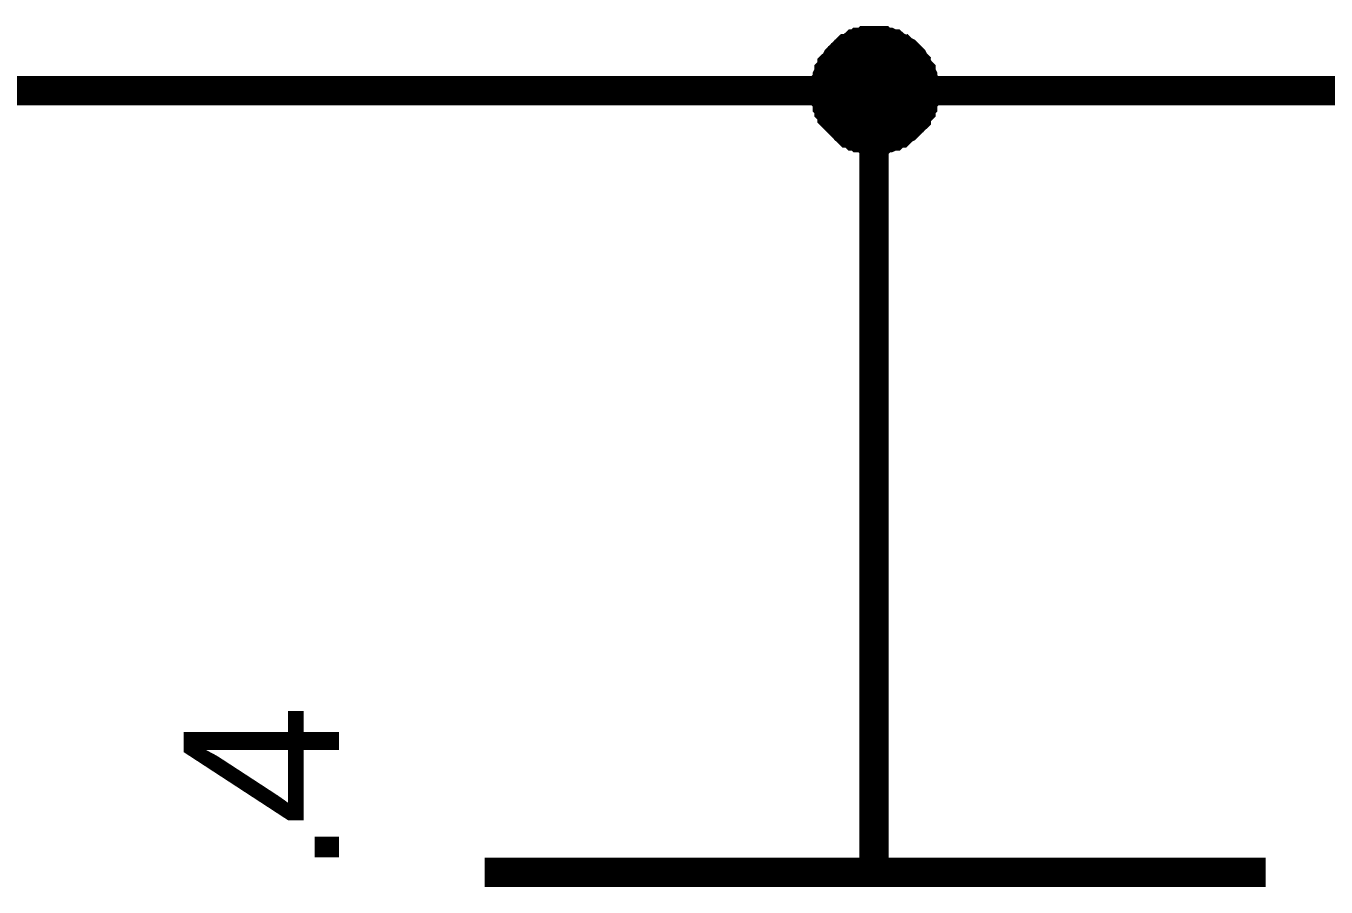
# Model space of a CAD drawing. Header units: millimetres. Extents: x -2024 to 917, y -725 to 13.
# Drawn here: x -1722.69 to -1709.39, y -517.32 to -508.51 of the extents above; entities that cross this region are included whole.
import ezdxf

# ---------------------------------------------------------------- set-up
doc = ezdxf.new("R2010")
doc.units = ezdxf.units.MM
doc.styles.get("Standard").update_dxf_attribs({"font": 'arial.ttf'})

msp = doc.modelspace()

# ---------------------------------------------------------------- linework, layer by layer
at = {"color": 7}
for points, const_width in [([(-1714.509, -509.175), (-1714.509, -509.142), (-1714.509, -509.125), (-1714.509, -509.092), (-1714.493, -509.076), (-1714.493, -509.043), (-1714.493, -509.026), (-1714.476, -508.993), (-1714.476, -508.976), (-1714.46, -508.96), (-1714.443, -508.927), (-1714.443, -508.91), (-1714.426, -508.894), (-1714.41, -508.877), (-1714.393, -508.844), (-1714.377, -508.827), (-1714.36, -508.811), (-1714.344, -508.794), (-1714.327, -508.778), (-1714.311, -508.761), (-1714.294, -508.745), (-1714.277, -508.745), (-1714.244, -508.728), (-1714.228, -508.711), (-1714.211, -508.695), (-1714.178, -508.695), (-1714.162, -508.678), (-1714.145, -508.678), (-1714.112, -508.678), (-1714.095, -508.662), (-1714.062, -508.662), (-1714.046, -508.662), (-1714.013, -508.662)], 0.3), ([(-1714.509, -509.175), (-1714.509, -509.142), (-1714.509, -509.125), (-1714.509, -509.092), (-1714.493, -509.076), (-1714.493, -509.043), (-1714.493, -509.026), (-1714.476, -508.993), (-1714.476, -508.976), (-1714.46, -508.96), (-1714.443, -508.927), (-1714.443, -508.91), (-1714.426, -508.894), (-1714.41, -508.877), (-1714.393, -508.844), (-1714.377, -508.827), (-1714.36, -508.811), (-1714.344, -508.794), (-1714.327, -508.778), (-1714.311, -508.761), (-1714.294, -508.745), (-1714.277, -508.745), (-1714.244, -508.728), (-1714.228, -508.711), (-1714.211, -508.695), (-1714.178, -508.695), (-1714.162, -508.678), (-1714.145, -508.678), (-1714.112, -508.678), (-1714.095, -508.662), (-1714.062, -508.662), (-1714.046, -508.662), (-1714.013, -508.662)], 0.3), ([(-1714.509, -509.175), (-1714.509, -509.142), (-1714.509, -509.125), (-1714.509, -509.092), (-1714.493, -509.076), (-1714.493, -509.043), (-1714.493, -509.026), (-1714.476, -508.993), (-1714.476, -508.976), (-1714.46, -508.96), (-1714.443, -508.927), (-1714.443, -508.91), (-1714.426, -508.894), (-1714.41, -508.877), (-1714.393, -508.844), (-1714.377, -508.827), (-1714.36, -508.811), (-1714.344, -508.794), (-1714.327, -508.778), (-1714.311, -508.761), (-1714.294, -508.745), (-1714.277, -508.745), (-1714.244, -508.728), (-1714.228, -508.711), (-1714.211, -508.695), (-1714.178, -508.695), (-1714.162, -508.678), (-1714.145, -508.678), (-1714.112, -508.678), (-1714.095, -508.662), (-1714.062, -508.662), (-1714.046, -508.662), (-1714.013, -508.662)], 0.3), ([(-1714.509, -509.175), (-1714.509, -509.142), (-1714.509, -509.125), (-1714.509, -509.092), (-1714.493, -509.076), (-1714.493, -509.043), (-1714.493, -509.026), (-1714.476, -508.993), (-1714.476, -508.976), (-1714.46, -508.96), (-1714.443, -508.927), (-1714.443, -508.91), (-1714.426, -508.894), (-1714.41, -508.877), (-1714.393, -508.844), (-1714.377, -508.827), (-1714.36, -508.811), (-1714.344, -508.794), (-1714.327, -508.778), (-1714.311, -508.761), (-1714.294, -508.745), (-1714.277, -508.745), (-1714.244, -508.728), (-1714.228, -508.711), (-1714.211, -508.695), (-1714.178, -508.695), (-1714.162, -508.678), (-1714.145, -508.678), (-1714.112, -508.678), (-1714.095, -508.662), (-1714.062, -508.662), (-1714.046, -508.662), (-1714.013, -508.662)], 0.3), ([(-1714.013, -508.662), (-1714.013, -508.662)], 0.3), ([(-1714.013, -508.662), (-1713.98, -508.662), (-1713.963, -508.662), (-1713.93, -508.662), (-1713.913, -508.678), (-1713.88, -508.678), (-1713.864, -508.678), (-1713.831, -508.695), (-1713.814, -508.695), (-1713.797, -508.711), (-1713.764, -508.728), (-1713.748, -508.745), (-1713.731, -508.745), (-1713.715, -508.761), (-1713.682, -508.778), (-1713.665, -508.794), (-1713.649, -508.811), (-1713.632, -508.827), (-1713.615, -508.844), (-1713.599, -508.877), (-1713.582, -508.894), (-1713.582, -508.91), (-1713.566, -508.927), (-1713.549, -508.96), (-1713.533, -508.976), (-1713.533, -508.993), (-1713.516, -509.026), (-1713.516, -509.043), (-1713.516, -509.076), (-1713.5, -509.092), (-1713.5, -509.125), (-1713.5, -509.142), (-1713.5, -509.175)], 0.3), ([(-1714.013, -508.662), (-1714.013, -508.662)], 0.3), ([(-1714.013, -508.662), (-1713.98, -508.662), (-1713.963, -508.662), (-1713.93, -508.662), (-1713.913, -508.678), (-1713.88, -508.678), (-1713.864, -508.678), (-1713.831, -508.695), (-1713.814, -508.695), (-1713.797, -508.711), (-1713.764, -508.728), (-1713.748, -508.745), (-1713.731, -508.745), (-1713.715, -508.761), (-1713.682, -508.778), (-1713.665, -508.794), (-1713.649, -508.811), (-1713.632, -508.827), (-1713.615, -508.844), (-1713.599, -508.877), (-1713.582, -508.894), (-1713.582, -508.91), (-1713.566, -508.927), (-1713.549, -508.96), (-1713.533, -508.976), (-1713.533, -508.993), (-1713.516, -509.026), (-1713.516, -509.043), (-1713.516, -509.076), (-1713.5, -509.092), (-1713.5, -509.125), (-1713.5, -509.142), (-1713.5, -509.175)], 0.3), ([(-1714.013, -508.662), (-1714.013, -508.662)], 0.3), ([(-1714.013, -508.662), (-1713.98, -508.662), (-1713.963, -508.662), (-1713.93, -508.662), (-1713.913, -508.678), (-1713.88, -508.678), (-1713.864, -508.678), (-1713.831, -508.695), (-1713.814, -508.695), (-1713.797, -508.711), (-1713.764, -508.728), (-1713.748, -508.745), (-1713.731, -508.745), (-1713.715, -508.761), (-1713.682, -508.778), (-1713.665, -508.794), (-1713.649, -508.811), (-1713.632, -508.827), (-1713.615, -508.844), (-1713.599, -508.877), (-1713.582, -508.894), (-1713.582, -508.91), (-1713.566, -508.927), (-1713.549, -508.96), (-1713.533, -508.976), (-1713.533, -508.993), (-1713.516, -509.026), (-1713.516, -509.043), (-1713.516, -509.076), (-1713.5, -509.092), (-1713.5, -509.125), (-1713.5, -509.142), (-1713.5, -509.175)], 0.3), ([(-1714.013, -508.662), (-1714.013, -508.662)], 0.3), ([(-1714.013, -508.662), (-1713.98, -508.662), (-1713.963, -508.662), (-1713.93, -508.662), (-1713.913, -508.678), (-1713.88, -508.678), (-1713.864, -508.678), (-1713.831, -508.695), (-1713.814, -508.695), (-1713.797, -508.711), (-1713.764, -508.728), (-1713.748, -508.745), (-1713.731, -508.745), (-1713.715, -508.761), (-1713.682, -508.778), (-1713.665, -508.794), (-1713.649, -508.811), (-1713.632, -508.827), (-1713.615, -508.844), (-1713.599, -508.877), (-1713.582, -508.894), (-1713.582, -508.91), (-1713.566, -508.927), (-1713.549, -508.96), (-1713.533, -508.976), (-1713.533, -508.993), (-1713.516, -509.026), (-1713.516, -509.043), (-1713.516, -509.076), (-1713.5, -509.092), (-1713.5, -509.125), (-1713.5, -509.142), (-1713.5, -509.175)], 0.3), ([(-1714.509, -509.175), (-1714.509, -509.142), (-1714.509, -509.125), (-1714.509, -509.092), (-1714.493, -509.076), (-1714.493, -509.043), (-1714.493, -509.026), (-1714.476, -508.993), (-1714.476, -508.976), (-1714.46, -508.96), (-1714.443, -508.927), (-1714.443, -508.91), (-1714.426, -508.894), (-1714.41, -508.877), (-1714.393, -508.844), (-1714.377, -508.827), (-1714.36, -508.811), (-1714.344, -508.794), (-1714.327, -508.778), (-1714.311, -508.761), (-1714.294, -508.745), (-1714.277, -508.745), (-1714.244, -508.728), (-1714.228, -508.711), (-1714.211, -508.695), (-1714.178, -508.695), (-1714.162, -508.678), (-1714.145, -508.678), (-1714.112, -508.678), (-1714.095, -508.662), (-1714.062, -508.662), (-1714.046, -508.662), (-1714.013, -508.662)], 0.0991), ([(-1714.509, -509.175), (-1714.509, -509.142), (-1714.509, -509.125), (-1714.509, -509.092), (-1714.493, -509.076), (-1714.493, -509.043), (-1714.493, -509.026), (-1714.476, -508.993), (-1714.476, -508.976), (-1714.46, -508.96), (-1714.443, -508.927), (-1714.443, -508.91), (-1714.426, -508.894), (-1714.41, -508.877), (-1714.393, -508.844), (-1714.377, -508.827), (-1714.36, -508.811), (-1714.344, -508.794), (-1714.327, -508.778), (-1714.311, -508.761), (-1714.294, -508.745), (-1714.277, -508.745), (-1714.244, -508.728), (-1714.228, -508.711), (-1714.211, -508.695), (-1714.178, -508.695), (-1714.162, -508.678), (-1714.145, -508.678), (-1714.112, -508.678), (-1714.095, -508.662), (-1714.062, -508.662), (-1714.046, -508.662), (-1714.013, -508.662)], 0.0991), ([(-1714.509, -509.175), (-1714.509, -509.142), (-1714.509, -509.125), (-1714.509, -509.092), (-1714.493, -509.076), (-1714.493, -509.043), (-1714.493, -509.026), (-1714.476, -508.993), (-1714.476, -508.976), (-1714.46, -508.96), (-1714.443, -508.927), (-1714.443, -508.91), (-1714.426, -508.894), (-1714.41, -508.877), (-1714.393, -508.844), (-1714.377, -508.827), (-1714.36, -508.811), (-1714.344, -508.794), (-1714.327, -508.778), (-1714.311, -508.761), (-1714.294, -508.745), (-1714.277, -508.745), (-1714.244, -508.728), (-1714.228, -508.711), (-1714.211, -508.695), (-1714.178, -508.695), (-1714.162, -508.678), (-1714.145, -508.678), (-1714.112, -508.678), (-1714.095, -508.662), (-1714.062, -508.662), (-1714.046, -508.662), (-1714.013, -508.662)], 0.0991), ([(-1714.509, -509.175), (-1714.509, -509.142), (-1714.509, -509.125), (-1714.509, -509.092), (-1714.493, -509.076), (-1714.493, -509.043), (-1714.493, -509.026), (-1714.476, -508.993), (-1714.476, -508.976), (-1714.46, -508.96), (-1714.443, -508.927), (-1714.443, -508.91), (-1714.426, -508.894), (-1714.41, -508.877), (-1714.393, -508.844), (-1714.377, -508.827), (-1714.36, -508.811), (-1714.344, -508.794), (-1714.327, -508.778), (-1714.311, -508.761), (-1714.294, -508.745), (-1714.277, -508.745), (-1714.244, -508.728), (-1714.228, -508.711), (-1714.211, -508.695), (-1714.178, -508.695), (-1714.162, -508.678), (-1714.145, -508.678), (-1714.112, -508.678), (-1714.095, -508.662), (-1714.062, -508.662), (-1714.046, -508.662), (-1714.013, -508.662)], 0.0991), ([(-1714.013, -508.662), (-1714.013, -508.662)], 0.0991), ([(-1714.013, -508.662), (-1713.98, -508.662), (-1713.963, -508.662), (-1713.93, -508.662), (-1713.913, -508.678), (-1713.88, -508.678), (-1713.864, -508.678), (-1713.831, -508.695), (-1713.814, -508.695), (-1713.797, -508.711), (-1713.764, -508.728), (-1713.748, -508.745), (-1713.731, -508.745), (-1713.715, -508.761), (-1713.682, -508.778), (-1713.665, -508.794), (-1713.649, -508.811), (-1713.632, -508.827), (-1713.615, -508.844), (-1713.599, -508.877), (-1713.582, -508.894), (-1713.582, -508.91), (-1713.566, -508.927), (-1713.549, -508.96), (-1713.533, -508.976), (-1713.533, -508.993), (-1713.516, -509.026), (-1713.516, -509.043), (-1713.516, -509.076), (-1713.5, -509.092), (-1713.5, -509.125), (-1713.5, -509.142), (-1713.5, -509.175)], 0.0991), ([(-1714.013, -508.662), (-1714.013, -508.662)], 0.0991), ([(-1714.013, -508.662), (-1713.98, -508.662), (-1713.963, -508.662), (-1713.93, -508.662), (-1713.913, -508.678), (-1713.88, -508.678), (-1713.864, -508.678), (-1713.831, -508.695), (-1713.814, -508.695), (-1713.797, -508.711), (-1713.764, -508.728), (-1713.748, -508.745), (-1713.731, -508.745), (-1713.715, -508.761), (-1713.682, -508.778), (-1713.665, -508.794), (-1713.649, -508.811), (-1713.632, -508.827), (-1713.615, -508.844), (-1713.599, -508.877), (-1713.582, -508.894), (-1713.582, -508.91), (-1713.566, -508.927), (-1713.549, -508.96), (-1713.533, -508.976), (-1713.533, -508.993), (-1713.516, -509.026), (-1713.516, -509.043), (-1713.516, -509.076), (-1713.5, -509.092), (-1713.5, -509.125), (-1713.5, -509.142), (-1713.5, -509.175)], 0.0991), ([(-1714.013, -508.662), (-1714.013, -508.662)], 0.0991), ([(-1714.013, -508.662), (-1713.98, -508.662), (-1713.963, -508.662), (-1713.93, -508.662), (-1713.913, -508.678), (-1713.88, -508.678), (-1713.864, -508.678), (-1713.831, -508.695), (-1713.814, -508.695), (-1713.797, -508.711), (-1713.764, -508.728), (-1713.748, -508.745), (-1713.731, -508.745), (-1713.715, -508.761), (-1713.682, -508.778), (-1713.665, -508.794), (-1713.649, -508.811), (-1713.632, -508.827), (-1713.615, -508.844), (-1713.599, -508.877), (-1713.582, -508.894), (-1713.582, -508.91), (-1713.566, -508.927), (-1713.549, -508.96), (-1713.533, -508.976), (-1713.533, -508.993), (-1713.516, -509.026), (-1713.516, -509.043), (-1713.516, -509.076), (-1713.5, -509.092), (-1713.5, -509.125), (-1713.5, -509.142), (-1713.5, -509.175)], 0.0991), ([(-1714.013, -508.662), (-1714.013, -508.662)], 0.0991), ([(-1714.013, -508.662), (-1713.98, -508.662), (-1713.963, -508.662), (-1713.93, -508.662), (-1713.913, -508.678), (-1713.88, -508.678), (-1713.864, -508.678), (-1713.831, -508.695), (-1713.814, -508.695), (-1713.797, -508.711), (-1713.764, -508.728), (-1713.748, -508.745), (-1713.731, -508.745), (-1713.715, -508.761), (-1713.682, -508.778), (-1713.665, -508.794), (-1713.649, -508.811), (-1713.632, -508.827), (-1713.615, -508.844), (-1713.599, -508.877), (-1713.582, -508.894), (-1713.582, -508.91), (-1713.566, -508.927), (-1713.549, -508.96), (-1713.533, -508.976), (-1713.533, -508.993), (-1713.516, -509.026), (-1713.516, -509.043), (-1713.516, -509.076), (-1713.5, -509.092), (-1713.5, -509.125), (-1713.5, -509.142), (-1713.5, -509.175)], 0.0991), ([(-1766.48, -514.176), (-1766.48, -509.175), (-1748.985, -509.175), (-1731.507, -509.175), (-1714.013, -509.175), (-1714.013, -514.176)], 0.3), ([(-1714.013, -509.672), (-1714.046, -509.672), (-1714.062, -509.672), (-1714.095, -509.672), (-1714.112, -509.655), (-1714.145, -509.655), (-1714.162, -509.655), (-1714.178, -509.639), (-1714.211, -509.639), (-1714.228, -509.622), (-1714.244, -509.606), (-1714.277, -509.606), (-1714.294, -509.589), (-1714.311, -509.573), (-1714.327, -509.556), (-1714.344, -509.539), (-1714.36, -509.523), (-1714.377, -509.506), (-1714.393, -509.49), (-1714.41, -509.473), (-1714.426, -509.457), (-1714.443, -509.44), (-1714.443, -509.407), (-1714.46, -509.39), (-1714.476, -509.374), (-1714.476, -509.341), (-1714.493, -509.324), (-1714.493, -509.308), (-1714.493, -509.274), (-1714.509, -509.258), (-1714.509, -509.225), (-1714.509, -509.208), (-1714.509, -509.175)], 0.3), ([(-1714.509, -509.175), (-1714.509, -509.175)], 0.3), ([(-1714.013, -509.672), (-1714.046, -509.672), (-1714.062, -509.672), (-1714.095, -509.672), (-1714.112, -509.655), (-1714.145, -509.655), (-1714.162, -509.655), (-1714.178, -509.639), (-1714.211, -509.639), (-1714.228, -509.622), (-1714.244, -509.606), (-1714.277, -509.606), (-1714.294, -509.589), (-1714.311, -509.573), (-1714.327, -509.556), (-1714.344, -509.539), (-1714.36, -509.523), (-1714.377, -509.506), (-1714.393, -509.49), (-1714.41, -509.473), (-1714.426, -509.457), (-1714.443, -509.44), (-1714.443, -509.407), (-1714.46, -509.39), (-1714.476, -509.374), (-1714.476, -509.341), (-1714.493, -509.324), (-1714.493, -509.308), (-1714.493, -509.274), (-1714.509, -509.258), (-1714.509, -509.225), (-1714.509, -509.208), (-1714.509, -509.175)], 0.3), ([(-1714.509, -509.175), (-1714.509, -509.175)], 0.3), ([(-1714.013, -509.672), (-1714.046, -509.672), (-1714.062, -509.672), (-1714.095, -509.672), (-1714.112, -509.655), (-1714.145, -509.655), (-1714.162, -509.655), (-1714.178, -509.639), (-1714.211, -509.639), (-1714.228, -509.622), (-1714.244, -509.606), (-1714.277, -509.606), (-1714.294, -509.589), (-1714.311, -509.573), (-1714.327, -509.556), (-1714.344, -509.539), (-1714.36, -509.523), (-1714.377, -509.506), (-1714.393, -509.49), (-1714.41, -509.473), (-1714.426, -509.457), (-1714.443, -509.44), (-1714.443, -509.407), (-1714.46, -509.39), (-1714.476, -509.374), (-1714.476, -509.341), (-1714.493, -509.324), (-1714.493, -509.308), (-1714.493, -509.274), (-1714.509, -509.258), (-1714.509, -509.225), (-1714.509, -509.208), (-1714.509, -509.175)], 0.3), ([(-1714.509, -509.175), (-1714.509, -509.175)], 0.3), ([(-1714.013, -509.672), (-1714.046, -509.672), (-1714.062, -509.672), (-1714.095, -509.672), (-1714.112, -509.655), (-1714.145, -509.655), (-1714.162, -509.655), (-1714.178, -509.639), (-1714.211, -509.639), (-1714.228, -509.622), (-1714.244, -509.606), (-1714.277, -509.606), (-1714.294, -509.589), (-1714.311, -509.573), (-1714.327, -509.556), (-1714.344, -509.539), (-1714.36, -509.523), (-1714.377, -509.506), (-1714.393, -509.49), (-1714.41, -509.473), (-1714.426, -509.457), (-1714.443, -509.44), (-1714.443, -509.407), (-1714.46, -509.39), (-1714.476, -509.374), (-1714.476, -509.341), (-1714.493, -509.324), (-1714.493, -509.308), (-1714.493, -509.274), (-1714.509, -509.258), (-1714.509, -509.225), (-1714.509, -509.208), (-1714.509, -509.175)], 0.3), ([(-1714.509, -509.175), (-1714.509, -509.175)], 0.3), ([(-1713.5, -509.175), (-1713.5, -509.208), (-1713.5, -509.225), (-1713.5, -509.258), (-1713.516, -509.274), (-1713.516, -509.308), (-1713.516, -509.324), (-1713.533, -509.341), (-1713.533, -509.374), (-1713.549, -509.39), (-1713.566, -509.407), (-1713.582, -509.44), (-1713.582, -509.457), (-1713.599, -509.473), (-1713.615, -509.49), (-1713.632, -509.506), (-1713.649, -509.523), (-1713.665, -509.539), (-1713.682, -509.556), (-1713.715, -509.573), (-1713.731, -509.589), (-1713.748, -509.606), (-1713.764, -509.606), (-1713.797, -509.622), (-1713.814, -509.639), (-1713.831, -509.639), (-1713.864, -509.655), (-1713.88, -509.655), (-1713.913, -509.655), (-1713.93, -509.672), (-1713.963, -509.672), (-1713.98, -509.672), (-1714.013, -509.672)], 0.3), ([(-1714.013, -509.175), (-1706.515, -509.175)], 0.3), ([(-1713.5, -509.175), (-1713.5, -509.208), (-1713.5, -509.225), (-1713.5, -509.258), (-1713.516, -509.274), (-1713.516, -509.308), (-1713.516, -509.324), (-1713.533, -509.341), (-1713.533, -509.374), (-1713.549, -509.39), (-1713.566, -509.407), (-1713.582, -509.44), (-1713.582, -509.457), (-1713.599, -509.473), (-1713.615, -509.49), (-1713.632, -509.506), (-1713.649, -509.523), (-1713.665, -509.539), (-1713.682, -509.556), (-1713.715, -509.573), (-1713.731, -509.589), (-1713.748, -509.606), (-1713.764, -509.606), (-1713.797, -509.622), (-1713.814, -509.639), (-1713.831, -509.639), (-1713.864, -509.655), (-1713.88, -509.655), (-1713.913, -509.655), (-1713.93, -509.672), (-1713.963, -509.672), (-1713.98, -509.672), (-1714.013, -509.672)], 0.3), ([(-1713.5, -509.175), (-1713.5, -509.208), (-1713.5, -509.225), (-1713.5, -509.258), (-1713.516, -509.274), (-1713.516, -509.308), (-1713.516, -509.324), (-1713.533, -509.341), (-1713.533, -509.374), (-1713.549, -509.39), (-1713.566, -509.407), (-1713.582, -509.44), (-1713.582, -509.457), (-1713.599, -509.473), (-1713.615, -509.49), (-1713.632, -509.506), (-1713.649, -509.523), (-1713.665, -509.539), (-1713.682, -509.556), (-1713.715, -509.573), (-1713.731, -509.589), (-1713.748, -509.606), (-1713.764, -509.606), (-1713.797, -509.622), (-1713.814, -509.639), (-1713.831, -509.639), (-1713.864, -509.655), (-1713.88, -509.655), (-1713.913, -509.655), (-1713.93, -509.672), (-1713.963, -509.672), (-1713.98, -509.672), (-1714.013, -509.672)], 0.3), ([(-1713.5, -509.175), (-1713.5, -509.208), (-1713.5, -509.225), (-1713.5, -509.258), (-1713.516, -509.274), (-1713.516, -509.308), (-1713.516, -509.324), (-1713.533, -509.341), (-1713.533, -509.374), (-1713.549, -509.39), (-1713.566, -509.407), (-1713.582, -509.44), (-1713.582, -509.457), (-1713.599, -509.473), (-1713.615, -509.49), (-1713.632, -509.506), (-1713.649, -509.523), (-1713.665, -509.539), (-1713.682, -509.556), (-1713.715, -509.573), (-1713.731, -509.589), (-1713.748, -509.606), (-1713.764, -509.606), (-1713.797, -509.622), (-1713.814, -509.639), (-1713.831, -509.639), (-1713.864, -509.655), (-1713.88, -509.655), (-1713.913, -509.655), (-1713.93, -509.672), (-1713.963, -509.672), (-1713.98, -509.672), (-1714.013, -509.672)], 0.3), ([(-1713.5, -509.175), (-1713.5, -509.175), (-1713.5, -509.175), (-1713.5, -509.175), (-1713.5, -509.175), (-1713.5, -509.175), (-1713.5, -509.175), (-1713.5, -509.175), (-1713.5, -509.175), (-1713.5, -509.175), (-1713.5, -509.175), (-1713.5, -509.175), (-1713.5, -509.175), (-1713.5, -509.175), (-1713.5, -509.175), (-1713.5, -509.175), (-1713.5, -509.175), (-1713.5, -509.175), (-1713.5, -509.175), (-1713.5, -509.175), (-1713.5, -509.175), (-1713.5, -509.175), (-1713.5, -509.175), (-1713.5, -509.175), (-1713.5, -509.175), (-1713.5, -509.175), (-1713.5, -509.175), (-1713.5, -509.175), (-1713.5, -509.175), (-1713.5, -509.175), (-1713.5, -509.175), (-1713.5, -509.175), (-1713.5, -509.175)], 0.3), ([(-1713.5, -509.175), (-1713.5, -509.175)], 0.3), ([(-1713.5, -509.175), (-1713.5, -509.175), (-1713.5, -509.175), (-1713.5, -509.175), (-1713.5, -509.175), (-1713.5, -509.175), (-1713.5, -509.175), (-1713.5, -509.175), (-1713.5, -509.175), (-1713.5, -509.175), (-1713.5, -509.175), (-1713.5, -509.175), (-1713.5, -509.175), (-1713.5, -509.175), (-1713.5, -509.175), (-1713.5, -509.175), (-1713.5, -509.175), (-1713.5, -509.175), (-1713.5, -509.175), (-1713.5, -509.175), (-1713.5, -509.175), (-1713.5, -509.175), (-1713.5, -509.175), (-1713.5, -509.175), (-1713.5, -509.175), (-1713.5, -509.175), (-1713.5, -509.175), (-1713.5, -509.175), (-1713.5, -509.175), (-1713.5, -509.175), (-1713.5, -509.175), (-1713.5, -509.175), (-1713.5, -509.175)], 0.3), ([(-1713.5, -509.175), (-1713.5, -509.175)], 0.3), ([(-1713.5, -509.175), (-1713.5, -509.175), (-1713.5, -509.175), (-1713.5, -509.175), (-1713.5, -509.175), (-1713.5, -509.175), (-1713.5, -509.175), (-1713.5, -509.175), (-1713.5, -509.175), (-1713.5, -509.175), (-1713.5, -509.175), (-1713.5, -509.175), (-1713.5, -509.175), (-1713.5, -509.175), (-1713.5, -509.175), (-1713.5, -509.175), (-1713.5, -509.175), (-1713.5, -509.175), (-1713.5, -509.175), (-1713.5, -509.175), (-1713.5, -509.175), (-1713.5, -509.175), (-1713.5, -509.175), (-1713.5, -509.175), (-1713.5, -509.175), (-1713.5, -509.175), (-1713.5, -509.175), (-1713.5, -509.175), (-1713.5, -509.175), (-1713.5, -509.175), (-1713.5, -509.175), (-1713.5, -509.175), (-1713.5, -509.175)], 0.3), ([(-1713.5, -509.175), (-1713.5, -509.175)], 0.3), ([(-1713.5, -509.175), (-1713.5, -509.175), (-1713.5, -509.175), (-1713.5, -509.175), (-1713.5, -509.175), (-1713.5, -509.175), (-1713.5, -509.175), (-1713.5, -509.175), (-1713.5, -509.175), (-1713.5, -509.175), (-1713.5, -509.175), (-1713.5, -509.175), (-1713.5, -509.175), (-1713.5, -509.175), (-1713.5, -509.175), (-1713.5, -509.175), (-1713.5, -509.175), (-1713.5, -509.175), (-1713.5, -509.175), (-1713.5, -509.175), (-1713.5, -509.175), (-1713.5, -509.175), (-1713.5, -509.175), (-1713.5, -509.175), (-1713.5, -509.175), (-1713.5, -509.175), (-1713.5, -509.175), (-1713.5, -509.175), (-1713.5, -509.175), (-1713.5, -509.175), (-1713.5, -509.175), (-1713.5, -509.175), (-1713.5, -509.175)], 0.3), ([(-1713.5, -509.175), (-1713.5, -509.175)], 0.3), ([(-1714.013, -509.672), (-1714.046, -509.672), (-1714.062, -509.672), (-1714.095, -509.672), (-1714.112, -509.655), (-1714.145, -509.655), (-1714.162, -509.655), (-1714.178, -509.639), (-1714.211, -509.639), (-1714.228, -509.622), (-1714.244, -509.606), (-1714.277, -509.606), (-1714.294, -509.589), (-1714.311, -509.573), (-1714.327, -509.556), (-1714.344, -509.539), (-1714.36, -509.523), (-1714.377, -509.506), (-1714.393, -509.49), (-1714.41, -509.473), (-1714.426, -509.457), (-1714.443, -509.44), (-1714.443, -509.407), (-1714.46, -509.39), (-1714.476, -509.374), (-1714.476, -509.341), (-1714.493, -509.324), (-1714.493, -509.308), (-1714.493, -509.274), (-1714.509, -509.258), (-1714.509, -509.225), (-1714.509, -509.208), (-1714.509, -509.175)], 0.0991), ([(-1714.509, -509.175), (-1714.509, -509.175)], 0.0991), ([(-1714.013, -509.672), (-1714.046, -509.672), (-1714.062, -509.672), (-1714.095, -509.672), (-1714.112, -509.655), (-1714.145, -509.655), (-1714.162, -509.655), (-1714.178, -509.639), (-1714.211, -509.639), (-1714.228, -509.622), (-1714.244, -509.606), (-1714.277, -509.606), (-1714.294, -509.589), (-1714.311, -509.573), (-1714.327, -509.556), (-1714.344, -509.539), (-1714.36, -509.523), (-1714.377, -509.506), (-1714.393, -509.49), (-1714.41, -509.473), (-1714.426, -509.457), (-1714.443, -509.44), (-1714.443, -509.407), (-1714.46, -509.39), (-1714.476, -509.374), (-1714.476, -509.341), (-1714.493, -509.324), (-1714.493, -509.308), (-1714.493, -509.274), (-1714.509, -509.258), (-1714.509, -509.225), (-1714.509, -509.208), (-1714.509, -509.175)], 0.0991), ([(-1714.509, -509.175), (-1714.509, -509.175)], 0.0991), ([(-1714.013, -509.672), (-1714.046, -509.672), (-1714.062, -509.672), (-1714.095, -509.672), (-1714.112, -509.655), (-1714.145, -509.655), (-1714.162, -509.655), (-1714.178, -509.639), (-1714.211, -509.639), (-1714.228, -509.622), (-1714.244, -509.606), (-1714.277, -509.606), (-1714.294, -509.589), (-1714.311, -509.573), (-1714.327, -509.556), (-1714.344, -509.539), (-1714.36, -509.523), (-1714.377, -509.506), (-1714.393, -509.49), (-1714.41, -509.473), (-1714.426, -509.457), (-1714.443, -509.44), (-1714.443, -509.407), (-1714.46, -509.39), (-1714.476, -509.374), (-1714.476, -509.341), (-1714.493, -509.324), (-1714.493, -509.308), (-1714.493, -509.274), (-1714.509, -509.258), (-1714.509, -509.225), (-1714.509, -509.208), (-1714.509, -509.175)], 0.0991), ([(-1714.509, -509.175), (-1714.509, -509.175)], 0.0991), ([(-1714.013, -509.672), (-1714.046, -509.672), (-1714.062, -509.672), (-1714.095, -509.672), (-1714.112, -509.655), (-1714.145, -509.655), (-1714.162, -509.655), (-1714.178, -509.639), (-1714.211, -509.639), (-1714.228, -509.622), (-1714.244, -509.606), (-1714.277, -509.606), (-1714.294, -509.589), (-1714.311, -509.573), (-1714.327, -509.556), (-1714.344, -509.539), (-1714.36, -509.523), (-1714.377, -509.506), (-1714.393, -509.49), (-1714.41, -509.473), (-1714.426, -509.457), (-1714.443, -509.44), (-1714.443, -509.407), (-1714.46, -509.39), (-1714.476, -509.374), (-1714.476, -509.341), (-1714.493, -509.324), (-1714.493, -509.308), (-1714.493, -509.274), (-1714.509, -509.258), (-1714.509, -509.225), (-1714.509, -509.208), (-1714.509, -509.175)], 0.0991), ([(-1714.509, -509.175), (-1714.509, -509.175)], 0.0991), ([(-1713.5, -509.175), (-1713.5, -509.208), (-1713.5, -509.225), (-1713.5, -509.258), (-1713.516, -509.274), (-1713.516, -509.308), (-1713.516, -509.324), (-1713.533, -509.341), (-1713.533, -509.374), (-1713.549, -509.39), (-1713.566, -509.407), (-1713.582, -509.44), (-1713.582, -509.457), (-1713.599, -509.473), (-1713.615, -509.49), (-1713.632, -509.506), (-1713.649, -509.523), (-1713.665, -509.539), (-1713.682, -509.556), (-1713.715, -509.573), (-1713.731, -509.589), (-1713.748, -509.606), (-1713.764, -509.606), (-1713.797, -509.622), (-1713.814, -509.639), (-1713.831, -509.639), (-1713.864, -509.655), (-1713.88, -509.655), (-1713.913, -509.655), (-1713.93, -509.672), (-1713.963, -509.672), (-1713.98, -509.672), (-1714.013, -509.672)], 0.0991), ([(-1713.5, -509.175), (-1713.5, -509.208), (-1713.5, -509.225), (-1713.5, -509.258), (-1713.516, -509.274), (-1713.516, -509.308), (-1713.516, -509.324), (-1713.533, -509.341), (-1713.533, -509.374), (-1713.549, -509.39), (-1713.566, -509.407), (-1713.582, -509.44), (-1713.582, -509.457), (-1713.599, -509.473), (-1713.615, -509.49), (-1713.632, -509.506), (-1713.649, -509.523), (-1713.665, -509.539), (-1713.682, -509.556), (-1713.715, -509.573), (-1713.731, -509.589), (-1713.748, -509.606), (-1713.764, -509.606), (-1713.797, -509.622), (-1713.814, -509.639), (-1713.831, -509.639), (-1713.864, -509.655), (-1713.88, -509.655), (-1713.913, -509.655), (-1713.93, -509.672), (-1713.963, -509.672), (-1713.98, -509.672), (-1714.013, -509.672)], 0.0991), ([(-1713.5, -509.175), (-1713.5, -509.208), (-1713.5, -509.225), (-1713.5, -509.258), (-1713.516, -509.274), (-1713.516, -509.308), (-1713.516, -509.324), (-1713.533, -509.341), (-1713.533, -509.374), (-1713.549, -509.39), (-1713.566, -509.407), (-1713.582, -509.44), (-1713.582, -509.457), (-1713.599, -509.473), (-1713.615, -509.49), (-1713.632, -509.506), (-1713.649, -509.523), (-1713.665, -509.539), (-1713.682, -509.556), (-1713.715, -509.573), (-1713.731, -509.589), (-1713.748, -509.606), (-1713.764, -509.606), (-1713.797, -509.622), (-1713.814, -509.639), (-1713.831, -509.639), (-1713.864, -509.655), (-1713.88, -509.655), (-1713.913, -509.655), (-1713.93, -509.672), (-1713.963, -509.672), (-1713.98, -509.672), (-1714.013, -509.672)], 0.0991), ([(-1713.5, -509.175), (-1713.5, -509.208), (-1713.5, -509.225), (-1713.5, -509.258), (-1713.516, -509.274), (-1713.516, -509.308), (-1713.516, -509.324), (-1713.533, -509.341), (-1713.533, -509.374), (-1713.549, -509.39), (-1713.566, -509.407), (-1713.582, -509.44), (-1713.582, -509.457), (-1713.599, -509.473), (-1713.615, -509.49), (-1713.632, -509.506), (-1713.649, -509.523), (-1713.665, -509.539), (-1713.682, -509.556), (-1713.715, -509.573), (-1713.731, -509.589), (-1713.748, -509.606), (-1713.764, -509.606), (-1713.797, -509.622), (-1713.814, -509.639), (-1713.831, -509.639), (-1713.864, -509.655), (-1713.88, -509.655), (-1713.913, -509.655), (-1713.93, -509.672), (-1713.963, -509.672), (-1713.98, -509.672), (-1714.013, -509.672)], 0.0991), ([(-1713.5, -509.175), (-1713.5, -509.175), (-1713.5, -509.175), (-1713.5, -509.175), (-1713.5, -509.175), (-1713.5, -509.175), (-1713.5, -509.175), (-1713.5, -509.175), (-1713.5, -509.175), (-1713.5, -509.175), (-1713.5, -509.175), (-1713.5, -509.175), (-1713.5, -509.175), (-1713.5, -509.175), (-1713.5, -509.175), (-1713.5, -509.175), (-1713.5, -509.175), (-1713.5, -509.175), (-1713.5, -509.175), (-1713.5, -509.175), (-1713.5, -509.175), (-1713.5, -509.175), (-1713.5, -509.175), (-1713.5, -509.175), (-1713.5, -509.175), (-1713.5, -509.175), (-1713.5, -509.175), (-1713.5, -509.175), (-1713.5, -509.175), (-1713.5, -509.175), (-1713.5, -509.175), (-1713.5, -509.175), (-1713.5, -509.175)], 0.0991), ([(-1713.5, -509.175), (-1713.5, -509.175)], 0.0991), ([(-1713.5, -509.175), (-1713.5, -509.175), (-1713.5, -509.175), (-1713.5, -509.175), (-1713.5, -509.175), (-1713.5, -509.175), (-1713.5, -509.175), (-1713.5, -509.175), (-1713.5, -509.175), (-1713.5, -509.175), (-1713.5, -509.175), (-1713.5, -509.175), (-1713.5, -509.175), (-1713.5, -509.175), (-1713.5, -509.175), (-1713.5, -509.175), (-1713.5, -509.175), (-1713.5, -509.175), (-1713.5, -509.175), (-1713.5, -509.175), (-1713.5, -509.175), (-1713.5, -509.175), (-1713.5, -509.175), (-1713.5, -509.175), (-1713.5, -509.175), (-1713.5, -509.175), (-1713.5, -509.175), (-1713.5, -509.175), (-1713.5, -509.175), (-1713.5, -509.175), (-1713.5, -509.175), (-1713.5, -509.175), (-1713.5, -509.175)], 0.0991), ([(-1713.5, -509.175), (-1713.5, -509.175)], 0.0991), ([(-1713.5, -509.175), (-1713.5, -509.175), (-1713.5, -509.175), (-1713.5, -509.175), (-1713.5, -509.175), (-1713.5, -509.175), (-1713.5, -509.175), (-1713.5, -509.175), (-1713.5, -509.175), (-1713.5, -509.175), (-1713.5, -509.175), (-1713.5, -509.175), (-1713.5, -509.175), (-1713.5, -509.175), (-1713.5, -509.175), (-1713.5, -509.175), (-1713.5, -509.175), (-1713.5, -509.175), (-1713.5, -509.175), (-1713.5, -509.175), (-1713.5, -509.175), (-1713.5, -509.175), (-1713.5, -509.175), (-1713.5, -509.175), (-1713.5, -509.175), (-1713.5, -509.175), (-1713.5, -509.175), (-1713.5, -509.175), (-1713.5, -509.175), (-1713.5, -509.175), (-1713.5, -509.175), (-1713.5, -509.175), (-1713.5, -509.175)], 0.0991), ([(-1713.5, -509.175), (-1713.5, -509.175)], 0.0991), ([(-1713.5, -509.175), (-1713.5, -509.175), (-1713.5, -509.175), (-1713.5, -509.175), (-1713.5, -509.175), (-1713.5, -509.175), (-1713.5, -509.175), (-1713.5, -509.175), (-1713.5, -509.175), (-1713.5, -509.175), (-1713.5, -509.175), (-1713.5, -509.175), (-1713.5, -509.175), (-1713.5, -509.175), (-1713.5, -509.175), (-1713.5, -509.175), (-1713.5, -509.175), (-1713.5, -509.175), (-1713.5, -509.175), (-1713.5, -509.175), (-1713.5, -509.175), (-1713.5, -509.175), (-1713.5, -509.175), (-1713.5, -509.175), (-1713.5, -509.175), (-1713.5, -509.175), (-1713.5, -509.175), (-1713.5, -509.175), (-1713.5, -509.175), (-1713.5, -509.175), (-1713.5, -509.175), (-1713.5, -509.175), (-1713.5, -509.175)], 0.0991), ([(-1713.5, -509.175), (-1713.5, -509.175)], 0.0991), ([(-1714.013, -517.173), (-1714.013, -514.176)], 0.3), ([(-1718.001, -517.173), (-1710.007, -517.173)], 0.3)]:
    msp.add_lwpolyline(points, dxfattribs=dict(at, const_width=const_width))
at = {"color": 7, "const_width": 0.508}
msp.add_lwpolyline([(-1714.209, -509.163, 1), (-1713.701, -509.163, 1)], format="xyb", close=True, dxfattribs=at)

# ---------------------------------------------------------------- texts
at = {"color": 7}
for s, p in [('4', (-1719.491, -516.693)), ('.', (-1719.491, -517.223))]:
    msp.add_text(s, height=1.59, rotation=90, dxfattribs=at).set_placement(p)

doc.saveas('drawing.dxf')
